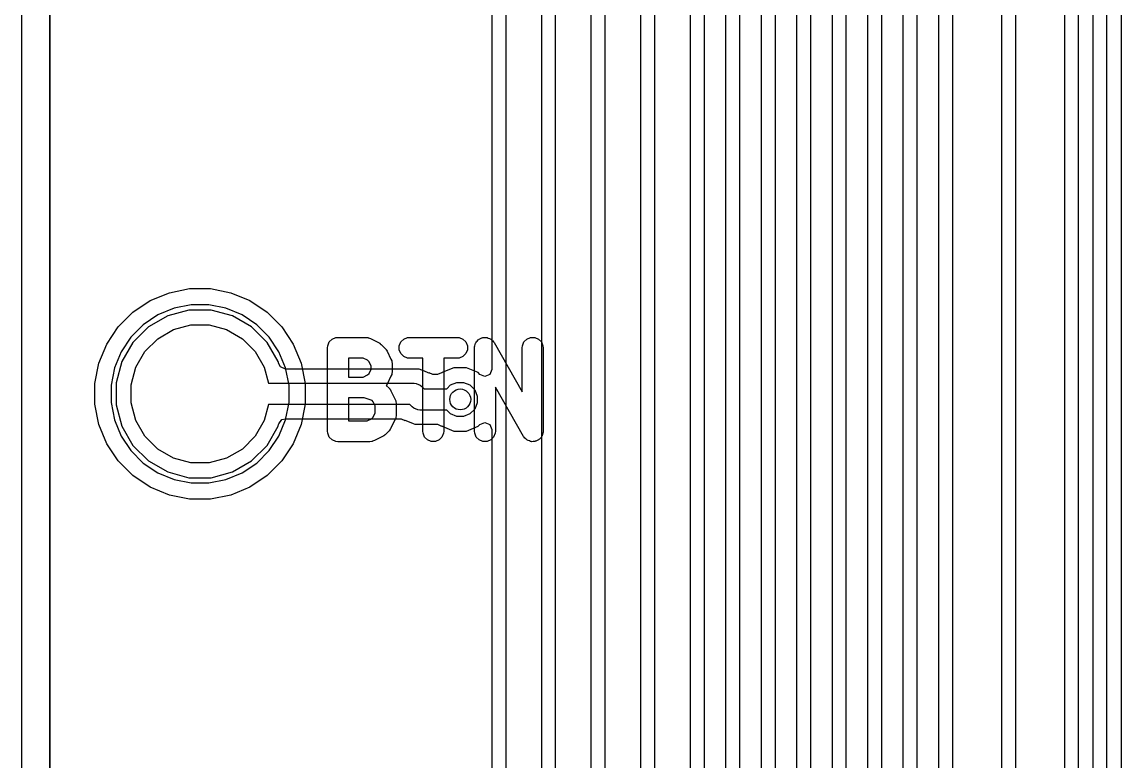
# Model space of a CAD drawing. Extents: x 117.4 to 171.8, y -136.1 to -67.8.
# Drawn here: x 139.5 to 147.4, y -103.84 to -98.53 of the extents above; entities that cross this region are included whole.
import ezdxf

# ---------------------------------------------------------------- set-up
doc = ezdxf.new("R2010")
doc.units = 0
doc.layers.add('BLACK', color=7, linetype='CONTINUOUS')

msp = doc.modelspace()

# ---------------------------------------------------------------- linework, layer by layer
at = {"layer": 'BLACK', "linetype": 'CONTINUOUS'}
for p, q in [((139.5, -104.87), (139.5, -68.9)), ((139.7, -68.9), (139.7, -104.87)), ((147.4014, -75.531654), (147.4014, -112.363748)), ((147.1982, -75.615822), (147.1982, -112.27958)), ((147.2998, -112.342706), (147.2998, -75.552696)), ((147.0966, -112.258538), (147.0966, -75.636864)), ((146.994, -79.54174), (146.994, -112.143552)), ((146.644, -112.071064), (146.644, -79.614226)), ((146.1914, -111.88359), (146.1914, -79.801699)), ((146.5414, -79.729213), (146.5414, -111.956078)), ((146.0888, -83.508332), (146.0888, -111.80953)), ((145.9364, -111.777966), (145.9364, -83.539895)), ((145.8338, -83.750401), (145.833799, -111.703907)), ((145.681399, -111.672343), (145.681399, -83.781964)), ((145.4264, -111.566719), (145.4264, -83.956603)), ((145.5788, -83.92504), (145.5788, -111.598282)), ((145.3238, -84.0476), (145.3238, -111.492658)), ((145.1714, -111.461094), (145.1714, -84.079163)), ((144.9164, -111.35547), (144.9164, -84.199787)), ((145.0688, -84.168224), (145.0688, -111.387034)), ((144.6614, -111.249846), (144.6614, -93.688539)), ((144.8138, -93.656976), (144.8138, -111.28141)), ((144.5588, -93.7626), (144.5588, -111.175786)), ((144.4064, -111.144222), (144.4064, -93.794163)), ((144.3038, -93.9226), (144.3038, -111.04912)), ((144.0498, -110.996514), (144.0498, -93.975205)), ((143.9472, -94.1), (143.9472, -110.901412)), ((143.6932, -110.848806), (143.6932, -94.152605)), ((143.5906, -94.247708), (143.5906, -110.753704)), ((143.3366, -110.701098), (143.3366, -94.300313)), ((143.234, -94.395418), (143.234, -110.605996)), ((142.98, -110.55339), (142.98, -94.448023)), ((142.8775, -94.51119), (142.8775, -101.024257)), ((139.7005, -104.869432), (139.7005, -97.570677)), ((140.421738, -100.52974), (140.559384, -100.472725)), ((140.559384, -100.472725), (140.705507, -100.44366)), ((140.705507, -100.44366), (140.854493, -100.44366)), ((140.854493, -100.44366), (141.000616, -100.472725)), ((141.000616, -100.472725), (141.138262, -100.52974)), ((140.297861, -100.612512), (140.421738, -100.52974)), ((140.593319, -100.584595), (140.476846, -100.632839)), ((140.716965, -100.56), (140.593319, -100.584595)), ((140.843035, -100.56), (140.716965, -100.56)), ((140.966681, -100.584595), (140.843035, -100.56)), ((141.083154, -100.632839), (140.966681, -100.584595)), ((141.138262, -100.52974), (141.262139, -100.612512)), ((140.192512, -100.717861), (140.297861, -100.612512)), ((140.476846, -100.632839), (140.372024, -100.702879)), ((140.547442, -100.638559), (140.410058, -100.717877)), ((140.700677, -100.5975), (140.547442, -100.638559)), ((140.700679, -100.5975), (140.700677, -100.5975)), ((140.859321, -100.5975), (140.700679, -100.5975)), ((140.859322, -100.5975), (140.859321, -100.5975)), ((141.012557, -100.638559), (140.859322, -100.5975)), ((141.149941, -100.717877), (141.012557, -100.638559)), ((141.187976, -100.702879), (141.083154, -100.632839)), ((141.262139, -100.612512), (141.367488, -100.717861)), ((140.10974, -100.841738), (140.192512, -100.717861)), ((140.372024, -100.702879), (140.282879, -100.792024)), ((140.410051, -100.717883), (140.297883, -100.830051)), ((140.410058, -100.717877), (140.410051, -100.717883)), ((140.475619, -100.803323), (140.588658, -100.73806)), ((140.588658, -100.73806), (140.714737, -100.704278)), ((140.714737, -100.704278), (140.845263, -100.704278)), ((140.845263, -100.704278), (140.971342, -100.73806)), ((140.971342, -100.73806), (141.084381, -100.803323)), ((141.149948, -100.717883), (141.149941, -100.717877)), ((141.262116, -100.830051), (141.149948, -100.717883)), ((141.277121, -100.792024), (141.187976, -100.702879)), ((141.367488, -100.717861), (141.45026, -100.841738)), ((140.282879, -100.792024), (140.212839, -100.896846)), ((140.383323, -100.895619), (140.475619, -100.803323)), ((141.084381, -100.803323), (141.176677, -100.895619)), ((141.347161, -100.896846), (141.277121, -100.792024)), ((141.709181, -100.827103), (141.729873, -100.806411)), ((141.729873, -100.806411), (141.756909, -100.795212)), ((141.756909, -100.795212), (141.771541, -100.793771)), ((141.771541, -100.793771), (141.971541, -100.793771)), ((141.971541, -100.793771), (141.986173, -100.795212)), ((141.986173, -100.795212), (141.988662, -100.796243)), ((141.988662, -100.796243), (141.99135, -100.796434)), ((141.99135, -100.796434), (142.005082, -100.801689)), ((142.005082, -100.801689), (142.062225, -100.83026)), ((142.223466, -100.827103), (142.244158, -100.806411)), ((142.244158, -100.806411), (142.271194, -100.795212)), ((142.271194, -100.795212), (142.285826, -100.793771)), ((142.285826, -100.793771), (142.628684, -100.793771)), ((142.628684, -100.793771), (142.643316, -100.795212)), ((142.643316, -100.795212), (142.670352, -100.806411)), ((142.670352, -100.806411), (142.691044, -100.827103)), ((142.766324, -100.827103), (142.773374, -100.820052)), ((142.773374, -100.820052), (142.779484, -100.812163)), ((142.779484, -100.812163), (142.783637, -100.809789)), ((142.783637, -100.809789), (142.787016, -100.806411)), ((142.787016, -100.806411), (142.796228, -100.802594)), ((142.796228, -100.802594), (142.804893, -100.797644)), ((142.804893, -100.797644), (142.809636, -100.797041)), ((142.809636, -100.797041), (142.814052, -100.795212)), ((142.814052, -100.795212), (142.824026, -100.795212)), ((142.824026, -100.795212), (142.833923, -100.793954)), ((142.833923, -100.793954), (142.838535, -100.795212)), ((142.838535, -100.795212), (142.843316, -100.795212)), ((142.843316, -100.795212), (142.852531, -100.799029)), ((142.852531, -100.799029), (142.862155, -100.801654)), ((142.862155, -100.801654), (142.865935, -100.804581)), ((142.865935, -100.804581), (142.870352, -100.806411)), ((142.870352, -100.806411), (142.877402, -100.813461)), ((142.877402, -100.813461), (142.885292, -100.819571)), ((142.885292, -100.819571), (142.889644, -100.825703)), ((143.109181, -100.827103), (143.129873, -100.806411)), ((143.129873, -100.806411), (143.156909, -100.795212)), ((143.156909, -100.795212), (143.186173, -100.795212)), ((143.186173, -100.795212), (143.213209, -100.806411)), ((143.213209, -100.806411), (143.233901, -100.827103)), ((140.052725, -100.979384), (140.10974, -100.841738)), ((140.212839, -100.896846), (140.164595, -101.013319)), ((140.297877, -100.830058), (140.218559, -100.967442)), ((140.297883, -100.830051), (140.297877, -100.830058)), ((140.31806, -101.008658), (140.383323, -100.895619)), ((141.176677, -100.895619), (141.24194, -101.008658)), ((141.262122, -100.830058), (141.262116, -100.830051)), ((141.34144, -100.967442), (141.262122, -100.830058)), ((141.395405, -101.013319), (141.347161, -100.896846)), ((141.45026, -100.841738), (141.507275, -100.979384)), ((141.696541, -100.868771), (141.697982, -100.854139)), ((141.696541, -101.468771), (141.696541, -100.868771)), ((141.697982, -100.854139), (141.709181, -100.827103)), ((142.062225, -100.83026), (142.068522, -100.834223)), ((142.068522, -100.834223), (142.070353, -100.834982)), ((142.070353, -100.834982), (142.072412, -100.836672)), ((142.072412, -100.836672), (142.074668, -100.838092)), ((142.074668, -100.838092), (142.075966, -100.839589)), ((142.075966, -100.839589), (142.081718, -100.84431)), ((142.081718, -100.84431), (142.110289, -100.872882)), ((142.110289, -100.872882), (142.115009, -100.878634)), ((142.115009, -100.878634), (142.116505, -100.879931)), ((142.116505, -100.879931), (142.117924, -100.882185)), ((142.117924, -100.882185), (142.119616, -100.884247)), ((142.119616, -100.884247), (142.120374, -100.886077)), ((142.120374, -100.886077), (142.124337, -100.892373)), ((142.124337, -100.892373), (142.152908, -100.949517)), ((142.212267, -100.854139), (142.223466, -100.827103)), ((142.212267, -100.883403), (142.212267, -100.854139)), ((142.223466, -100.910439), (142.212267, -100.883403)), ((142.691044, -100.827103), (142.702243, -100.854139)), ((142.702243, -100.883403), (142.691044, -100.910439)), ((142.702243, -100.854139), (142.702243, -100.883403)), ((142.753684, -100.868771), (142.754054, -100.865007)), ((142.753684, -101.468771), (142.753684, -100.868771)), ((142.753867, -100.863532), (142.754388, -100.861621)), ((142.754054, -100.865007), (142.753867, -100.863532)), ((142.754388, -100.861621), (142.755125, -100.854139)), ((142.755125, -100.854139), (142.758942, -100.844923)), ((142.758942, -100.844923), (142.761567, -100.8353)), ((142.761567, -100.8353), (142.764494, -100.831519)), ((142.764494, -100.831519), (142.766324, -100.827103)), ((142.889644, -100.825703), (142.891044, -100.827103)), ((142.891044, -100.827103), (142.891613, -100.828477)), ((142.891613, -100.828477), (142.893802, -100.831561)), ((142.893802, -100.831561), (143.096541, -101.186354)), ((143.096541, -100.868771), (143.097982, -100.854139)), ((143.096541, -101.186354), (143.096541, -100.868771)), ((143.097982, -100.854139), (143.109181, -100.827103)), ((143.233901, -100.827103), (143.2451, -100.854139)), ((143.2451, -100.854139), (143.246541, -100.868771)), ((143.246541, -100.868771), (143.246541, -101.468771)), ((140.02366, -101.125507), (140.052725, -100.979384)), ((140.218559, -100.967442), (140.1775, -101.120677)), ((141.341441, -100.967444), (141.34144, -100.967442)), ((141.345942, -100.984241), (141.341441, -100.967444)), ((141.507275, -100.979384), (141.53634, -101.125507)), ((141.953837, -100.943771), (141.846541, -100.943771)), ((141.846541, -100.943771), (141.846541, -101.079485)), ((141.984255, -100.95898), (141.953837, -100.943771)), ((141.995615, -100.97034), (141.984255, -100.95898)), ((142.010826, -101.000761), (141.995615, -100.97034)), ((142.152908, -100.949517), (142.158163, -100.963249)), ((142.158163, -100.963249), (142.158353, -100.965935)), ((142.158353, -100.965935), (142.159385, -100.968425)), ((142.159385, -100.968425), (142.160826, -100.983057)), ((142.244158, -100.931131), (142.223466, -100.910439)), ((142.271194, -100.94233), (142.244158, -100.931131)), ((142.285826, -100.943771), (142.271194, -100.94233)), ((142.382255, -100.943771), (142.285826, -100.943771)), ((142.382255, -101.468771), (142.382255, -100.943771)), ((142.628684, -100.943771), (142.532255, -100.943771)), ((142.532255, -100.943771), (142.532255, -101.468771)), ((142.643316, -100.94233), (142.628684, -100.943771)), ((142.670352, -100.931131), (142.643316, -100.94233)), ((142.691044, -100.910439), (142.670352, -100.931131)), ((140.164595, -101.013319), (140.14, -101.136965)), ((140.284278, -101.134737), (140.31806, -101.008658)), ((141.24194, -101.008658), (141.272792, -101.1238)), ((141.358883, -101.006655), (141.345942, -100.984241)), ((141.394238, -101.0213), (141.358883, -101.006655)), ((142.355546, -101.0213), (141.394238, -101.0213)), ((141.42, -101.136965), (141.395405, -101.013319)), ((141.984255, -101.064275), (141.995615, -101.052915)), ((141.995615, -101.052915), (142.010826, -101.022495)), ((142.010826, -101.022495), (142.010826, -101.000761)), ((142.158353, -101.057321), (142.158163, -101.060009)), ((142.159385, -101.054832), (142.158353, -101.057321)), ((142.160826, -101.0402), (142.159385, -101.054832)), ((142.160826, -100.983057), (142.160826, -101.0402)), ((142.355548, -101.0213), (142.355546, -101.0213)), ((142.394021, -101.037236), (142.355548, -101.0213)), ((142.421225, -101.048505), (142.394021, -101.037236)), ((142.421226, -101.048506), (142.421225, -101.048505)), ((142.425322, -101.051242), (142.421226, -101.048506)), ((142.426433, -101.049578), (142.425322, -101.051242)), ((142.454731, -101.0613), (142.426433, -101.049578)), ((142.517147, -101.048835), (142.487057, -101.0613)), ((142.517839, -101.049871), (142.517147, -101.048835)), ((142.52193, -101.047136), (142.517839, -101.049871)), ((142.521932, -101.047135), (142.52193, -101.047136)), ((142.526702, -101.045159), (142.521932, -101.047135)), ((142.605546, -101.0125), (142.526702, -101.045159)), ((142.605547, -101.0125), (142.605546, -101.0125)), ((142.696053, -101.0125), (142.605547, -101.0125)), ((142.779668, -101.047135), (142.696053, -101.0125)), ((142.779671, -101.047138), (142.779668, -101.047135)), ((142.792145, -101.059612), (142.779671, -101.047138)), ((142.8775, -101.024257), (142.862855, -101.059612)), ((140.02366, -101.136965), (140.02366, -101.125507)), ((140.02366, -101.274493), (140.02366, -101.136965)), ((140.14, -101.136965), (140.14, -101.263035)), ((140.1775, -101.120677), (140.1775, -101.279322)), ((140.284278, -101.265263), (140.284278, -101.134737)), ((141.272792, -101.1238), (142.32, -101.1238)), ((141.42, -101.263035), (141.42, -101.136965)), ((141.53634, -101.125507), (141.53634, -101.274493)), ((141.846541, -101.079485), (141.953837, -101.079485)), ((141.953837, -101.079485), (141.984255, -101.064275)), ((142.120373, -101.137179), (142.119616, -101.139009)), ((142.124337, -101.130883), (142.120373, -101.137179)), ((142.152908, -101.073741), (142.124337, -101.130883)), ((142.158163, -101.060009), (142.152908, -101.073741)), ((142.32, -101.1238), (142.334866, -101.125264)), ((142.334866, -101.125264), (142.362334, -101.136642)), ((142.362334, -101.136642), (142.373882, -101.146118)), ((142.487057, -101.0613), (142.454731, -101.0613)), ((142.55362, -101.1638), (142.581354, -101.136066)), ((142.581354, -101.136066), (142.626414, -101.117402)), ((142.626414, -101.117402), (142.675186, -101.117402)), ((142.675186, -101.117402), (142.720246, -101.136066)), ((142.720246, -101.136066), (142.754734, -101.170554)), ((142.8275, -101.074257), (142.792145, -101.059612)), ((142.862855, -101.059612), (142.8275, -101.074257)), ((142.119616, -101.139009), (142.119461, -101.139197)), ((142.119461, -101.139197), (142.138859, -101.158595)), ((142.138859, -101.158595), (142.143579, -101.164347)), ((142.143579, -101.164347), (142.145075, -101.165644)), ((142.145075, -101.165644), (142.146494, -101.167898)), ((142.146494, -101.167898), (142.148186, -101.16996)), ((142.148186, -101.16996), (142.148944, -101.17179)), ((142.148944, -101.17179), (142.152908, -101.178087)), ((142.152908, -101.178087), (142.18148, -101.235229)), ((142.373882, -101.146118), (142.391564, -101.1638)), ((142.391564, -101.1638), (142.55362, -101.1638)), ((142.754734, -101.170554), (142.773398, -101.215614)), ((142.773398, -101.215614), (142.773398, -101.264386)), ((143.106423, -101.505982), (142.903684, -101.151188)), ((142.903684, -101.151188), (142.903684, -101.468771)), ((140.052725, -101.420616), (140.02366, -101.274493)), ((140.14, -101.263035), (140.164595, -101.386681)), ((140.1775, -101.279322), (140.218559, -101.432557)), ((140.31806, -101.391342), (140.284278, -101.265263)), ((141.272792, -101.2762), (141.24194, -101.391342)), ((142.288437, -101.2762), (141.272792, -101.2762)), ((141.395405, -101.386681), (141.42, -101.263035)), ((141.53634, -101.274493), (141.507275, -101.420616)), ((141.95937, -101.229485), (141.846541, -101.229485)), ((141.846541, -101.229485), (141.846541, -101.393771)), ((142.01674, -101.248608), (141.95937, -101.229485)), ((142.024187, -101.256055), (142.01674, -101.248608)), ((142.039398, -101.286476), (142.024187, -101.256055)), ((142.039398, -101.336779), (142.039398, -101.286476)), ((142.18148, -101.235229), (142.186735, -101.248961)), ((142.186735, -101.248961), (142.186926, -101.25165)), ((142.186926, -101.25165), (142.187957, -101.254139)), ((142.187957, -101.254139), (142.189398, -101.268771)), ((142.189398, -101.268771), (142.189398, -101.354485)), ((142.306119, -101.293882), (142.288437, -101.2762)), ((142.317666, -101.303359), (142.306119, -101.293882)), ((142.773398, -101.264386), (142.754734, -101.309446)), ((142.012826, -101.378561), (142.024186, -101.367201)), ((142.024186, -101.367201), (142.039398, -101.336779)), ((142.186735, -101.374295), (142.18148, -101.388027)), ((142.186926, -101.371605), (142.186735, -101.374295)), ((142.187957, -101.369117), (142.186926, -101.371605)), ((142.189398, -101.354485), (142.187957, -101.369117)), ((142.345134, -101.314736), (142.317666, -101.303359)), ((142.36, -101.3162), (142.345134, -101.314736)), ((142.55362, -101.3162), (142.36, -101.3162)), ((142.581354, -101.343934), (142.55362, -101.3162)), ((142.626414, -101.362598), (142.581354, -101.343934)), ((142.675186, -101.362598), (142.626414, -101.362598)), ((142.720246, -101.343934), (142.675186, -101.362598)), ((142.754734, -101.309446), (142.720246, -101.343934)), ((140.10974, -101.558262), (140.052725, -101.420616)), ((140.164595, -101.386681), (140.212839, -101.503154)), ((140.218559, -101.432557), (140.297877, -101.569941)), ((140.383323, -101.504381), (140.31806, -101.391342)), ((141.24194, -101.391342), (141.176677, -101.504381)), ((141.26212, -101.569944), (141.341441, -101.432556)), ((141.341441, -101.432556), (141.344478, -101.421222)), ((141.344478, -101.421222), (141.345942, -101.415759)), ((141.345942, -101.415759), (141.369238, -101.385399)), ((141.347161, -101.503154), (141.395405, -101.386681)), ((141.369238, -101.385399), (141.394238, -101.3787)), ((141.394238, -101.3787), (142.225269, -101.3787)), ((141.507275, -101.420616), (141.45026, -101.558262)), ((141.846541, -101.393771), (141.982408, -101.393771)), ((141.982408, -101.393771), (142.012826, -101.378561)), ((142.148187, -101.453295), (142.146493, -101.455358)), ((142.148945, -101.451463), (142.148187, -101.453295)), ((142.152908, -101.445169), (142.148945, -101.451463)), ((142.18148, -101.388027), (142.152908, -101.445169)), ((142.225269, -101.3787), (142.253566, -101.390421)), ((142.253566, -101.390421), (142.254678, -101.388758)), ((142.254678, -101.388758), (142.258773, -101.391493)), ((142.258773, -101.391493), (142.258775, -101.391495)), ((142.258775, -101.391495), (142.313182, -101.414031)), ((142.313182, -101.414031), (142.324451, -101.418699)), ((142.324451, -101.418699), (142.324452, -101.418699)), ((142.324452, -101.418699), (142.324454, -101.4187)), ((142.324454, -101.4187), (142.487057, -101.4187)), ((142.487057, -101.4187), (142.517147, -101.431164)), ((142.517147, -101.431164), (142.517839, -101.430129)), ((142.517839, -101.430129), (142.521927, -101.43286)), ((142.521927, -101.43286), (142.521932, -101.432865)), ((142.521932, -101.432865), (142.605547, -101.4675)), ((142.696053, -101.4675), (142.779668, -101.432865)), ((142.779668, -101.432865), (142.792145, -101.420388)), ((142.792145, -101.420388), (142.8275, -101.405743)), ((142.8275, -101.405743), (142.862855, -101.420388)), ((142.862855, -101.420388), (142.8775, -101.455743)), ((140.212839, -101.503154), (140.282879, -101.607976)), ((140.475619, -101.596677), (140.383323, -101.504381)), ((141.176677, -101.504381), (141.084381, -101.596677)), ((141.277121, -101.607976), (141.347161, -101.503154)), ((141.697982, -101.483403), (141.696541, -101.468771)), ((141.709181, -101.510439), (141.697982, -101.483403)), ((141.729873, -101.531131), (141.709181, -101.510439)), ((141.756909, -101.54233), (141.729873, -101.531131)), ((142.090796, -101.507282), (142.033653, -101.535853)), ((142.097093, -101.503318), (142.090796, -101.507282)), ((142.098924, -101.50256), (142.097093, -101.503318)), ((142.100983, -101.500869), (142.098924, -101.50256)), ((142.103239, -101.49945), (142.100983, -101.500869)), ((142.104537, -101.497952), (142.103239, -101.49945)), ((142.110289, -101.493232), (142.104537, -101.497952)), ((142.13886, -101.46466), (142.110289, -101.493232)), ((142.14358, -101.458908), (142.13886, -101.46466)), ((142.145075, -101.457612), (142.14358, -101.458908)), ((142.146493, -101.455358), (142.145075, -101.457612)), ((142.383696, -101.483403), (142.382255, -101.468771)), ((142.394895, -101.510439), (142.383696, -101.483403)), ((142.415587, -101.531131), (142.394895, -101.510439)), ((142.442623, -101.54233), (142.415587, -101.531131)), ((142.498923, -101.531131), (142.471887, -101.54233)), ((142.519615, -101.510439), (142.498923, -101.531131)), ((142.530814, -101.483403), (142.519615, -101.510439)), ((142.532255, -101.468771), (142.530814, -101.483403)), ((142.605547, -101.4675), (142.605549, -101.4675)), ((142.605549, -101.4675), (142.696051, -101.4675)), ((142.696051, -101.4675), (142.696053, -101.4675)), ((142.755125, -101.483403), (142.753684, -101.468771)), ((142.766324, -101.510439), (142.755125, -101.483403)), ((142.787016, -101.531131), (142.766324, -101.510439)), ((142.814052, -101.54233), (142.787016, -101.531131)), ((142.870352, -101.531131), (142.843316, -101.54233)), ((142.891044, -101.510439), (142.870352, -101.531131)), ((142.8775, -101.455743), (142.8775, -110.490224)), ((142.902243, -101.483403), (142.891044, -101.510439)), ((142.903684, -101.468771), (142.902243, -101.483403)), ((143.108612, -101.509065), (143.106423, -101.505982)), ((143.109181, -101.510439), (143.108612, -101.509065)), ((143.11058, -101.511838), (143.109181, -101.510439)), ((143.114934, -101.517971), (143.11058, -101.511838)), ((143.12282, -101.524078), (143.114934, -101.517971)), ((143.129873, -101.531131), (143.12282, -101.524078)), ((143.134289, -101.53296), (143.129873, -101.531131)), ((143.138071, -101.535889), (143.134289, -101.53296)), ((143.213209, -101.531131), (143.203998, -101.534946)), ((143.216587, -101.527752), (143.213209, -101.531131)), ((143.220741, -101.525379), (143.216587, -101.527752)), ((143.22685, -101.517489), (143.220741, -101.525379)), ((143.233901, -101.510439), (143.22685, -101.517489)), ((143.23573, -101.506022), (143.233901, -101.510439)), ((143.238658, -101.502242), (143.23573, -101.506022)), ((143.241282, -101.492618), (143.238658, -101.502242)), ((143.2451, -101.483403), (143.241282, -101.492618)), ((143.245836, -101.47592), (143.2451, -101.483403)), ((143.246358, -101.47401), (143.245836, -101.47592)), ((143.246541, -101.468771), (143.24617, -101.472534)), ((143.24617, -101.472534), (143.246358, -101.47401)), ((140.192512, -101.682139), (140.10974, -101.558262)), ((140.282879, -101.607976), (140.372024, -101.697121)), ((140.297877, -101.569941), (140.297883, -101.569948)), ((140.297883, -101.569948), (140.410051, -101.682116)), ((140.588658, -101.66194), (140.475619, -101.596677)), ((141.084381, -101.596677), (140.971342, -101.66194)), ((141.149944, -101.68212), (141.26212, -101.569944)), ((141.187976, -101.697121), (141.277121, -101.607976)), ((141.45026, -101.558262), (141.367488, -101.682139)), ((141.771541, -101.543771), (141.756909, -101.54233)), ((142.000112, -101.543771), (141.771541, -101.543771)), ((142.014744, -101.54233), (142.000112, -101.543771)), ((142.017233, -101.541298), (142.014744, -101.54233)), ((142.019921, -101.541108), (142.017233, -101.541298)), ((142.033653, -101.535853), (142.019921, -101.541108)), ((142.471887, -101.54233), (142.442623, -101.54233)), ((142.843316, -101.54233), (142.814052, -101.54233)), ((143.147696, -101.538514), (143.138071, -101.535889)), ((143.156909, -101.54233), (143.147696, -101.538514)), ((143.161689, -101.54233), (143.156909, -101.54233)), ((143.166302, -101.543588), (143.161689, -101.54233)), ((143.176199, -101.54233), (143.166302, -101.543588)), ((143.186173, -101.54233), (143.176199, -101.54233)), ((143.190588, -101.540501), (143.186173, -101.54233)), ((143.195333, -101.539898), (143.190588, -101.540501)), ((143.203998, -101.534946), (143.195333, -101.539898)), ((140.297861, -101.787488), (140.192512, -101.682139)), ((140.410051, -101.682116), (140.410058, -101.682122)), ((140.410058, -101.682122), (140.547442, -101.76144)), ((140.714737, -101.695722), (140.588658, -101.66194)), ((140.971342, -101.66194), (140.845263, -101.695722)), ((141.012556, -101.761441), (141.149944, -101.68212)), ((141.367488, -101.682139), (141.262139, -101.787488)), ((140.372024, -101.697121), (140.476846, -101.767161)), ((140.476846, -101.767161), (140.593319, -101.815405)), ((140.547442, -101.76144), (140.547444, -101.761441)), ((140.547444, -101.761441), (140.700679, -101.8025)), ((140.845263, -101.695722), (140.714737, -101.695722)), ((140.859321, -101.8025), (141.012556, -101.761441)), ((140.966681, -101.815405), (141.083154, -101.767161)), ((141.083154, -101.767161), (141.187976, -101.697121)), ((140.421738, -101.87026), (140.297861, -101.787488)), ((140.593319, -101.815405), (140.716965, -101.84)), ((140.700679, -101.8025), (140.700683, -101.8025)), ((140.700683, -101.8025), (140.859317, -101.8025)), ((140.716965, -101.84), (140.843035, -101.84)), ((140.843035, -101.84), (140.966681, -101.815405)), ((140.859317, -101.8025), (140.859321, -101.8025)), ((141.262139, -101.787488), (141.138262, -101.87026)), ((140.559384, -101.927275), (140.421738, -101.87026)), ((140.705507, -101.95634), (140.559384, -101.927275)), ((141.000616, -101.927275), (140.854493, -101.95634)), ((141.138262, -101.87026), (141.000616, -101.927275)), ((140.854493, -101.95634), (140.705507, -101.95634))]:
    msp.add_line(p, q, dxfattribs=at)
at = {"layer": 'BLACK'}
msp.add_circle((142.6508, -101.24), 0.075, dxfattribs=at)

doc.saveas('drawing.dxf')
